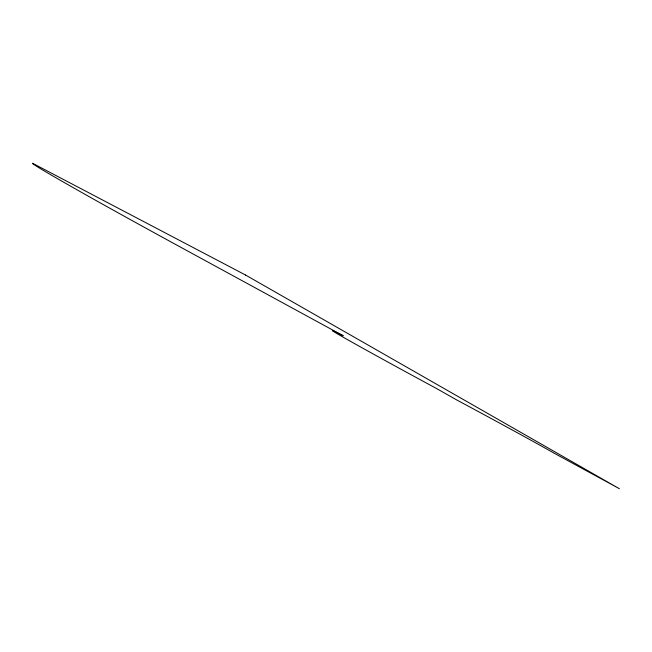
<?xml version="1.0" encoding="UTF-8"?>
<svg xmlns="http://www.w3.org/2000/svg" width="652" height="652" viewBox="0 0 652 652"><rect width="100%" height="100%" fill="white"/><g stroke="black" fill="none" stroke-linecap="round" stroke-linejoin="round"><path stroke-width="0.98" d="M245.584 275.046L32.6 163.277A200.123 2.901 28.6 0 0 79.471 191.191A151.606 2.127 28.6 0 0 172.641 242.829L343.229 335.78A114.825 1.394 28.4 0 0 436.172 388.323L457.019 400.108A84.687 0.848 28.4 0 1 553.442 452.806L619.4 488.723L245.584 275.046"/></g></svg>
